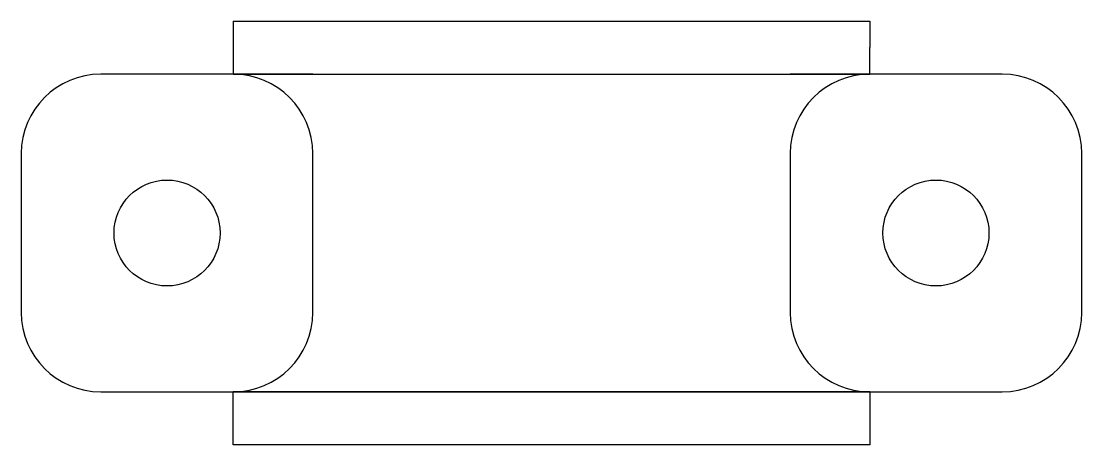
# Model space of a CAD drawing. Header units: millimetres. Extents: x 0 to 40, y -2 to 14.
import ezdxf

# ---------------------------------------------------------------- set-up
doc = ezdxf.new("R2010")
doc.units = ezdxf.units.MM
doc.layers.get('0').update_dxf_attribs({"lineweight": 25, "true_color": 0xffffff})

msp = doc.modelspace()

# ---------------------------------------------------------------- linework, layer by layer
for p, q in [((8, 14), (32, 14)), ((8, 14), (8, 13)), ((32, 14), (32, 14)), ((32, 14), (32, 13)), ((8, 13), (8, 12)), ((32, 12), (32, 13)), ((32, 13), (32, 13)), ((11, 12), (3, 12)), ((8, 12), (32, 12)), ((37, 12), (29, 12)), ((0, 9), (0, 3)), ((11, 3), (11, 9)), ((11, 3), (11, 9)), ((29, 9), (29, 3)), ((29, 9), (29, 3)), ((40, 3), (40, 9)), ((3, 0), (11, 0)), ((32, 0), (8, 0)), ((8, 0), (32, 0)), ((8, -1), (8, 0)), ((29, 0), (37, 0)), ((32, 0), (32, -1)), ((8, -2), (8, -1)), ((32, -1), (32, -2)), ((32, -2), (8, -2))]:
    msp.add_line(p, q)
for centre in [(5.5, 6), (34.5, 6)]:
    msp.add_circle(centre, 2)
for centre, start, end in [((3, 9), 90, 180), ((8, 9), 0, 90), ((32, 9), 90, 180), ((37, 9), 0, 90), ((3, 3), 180, 270), ((8, 3), 270, 0), ((32, 3), 180, 270), ((37, 3), 270, 0)]:
    msp.add_arc(centre, 3, start, end)

doc.saveas('drawing.dxf')
